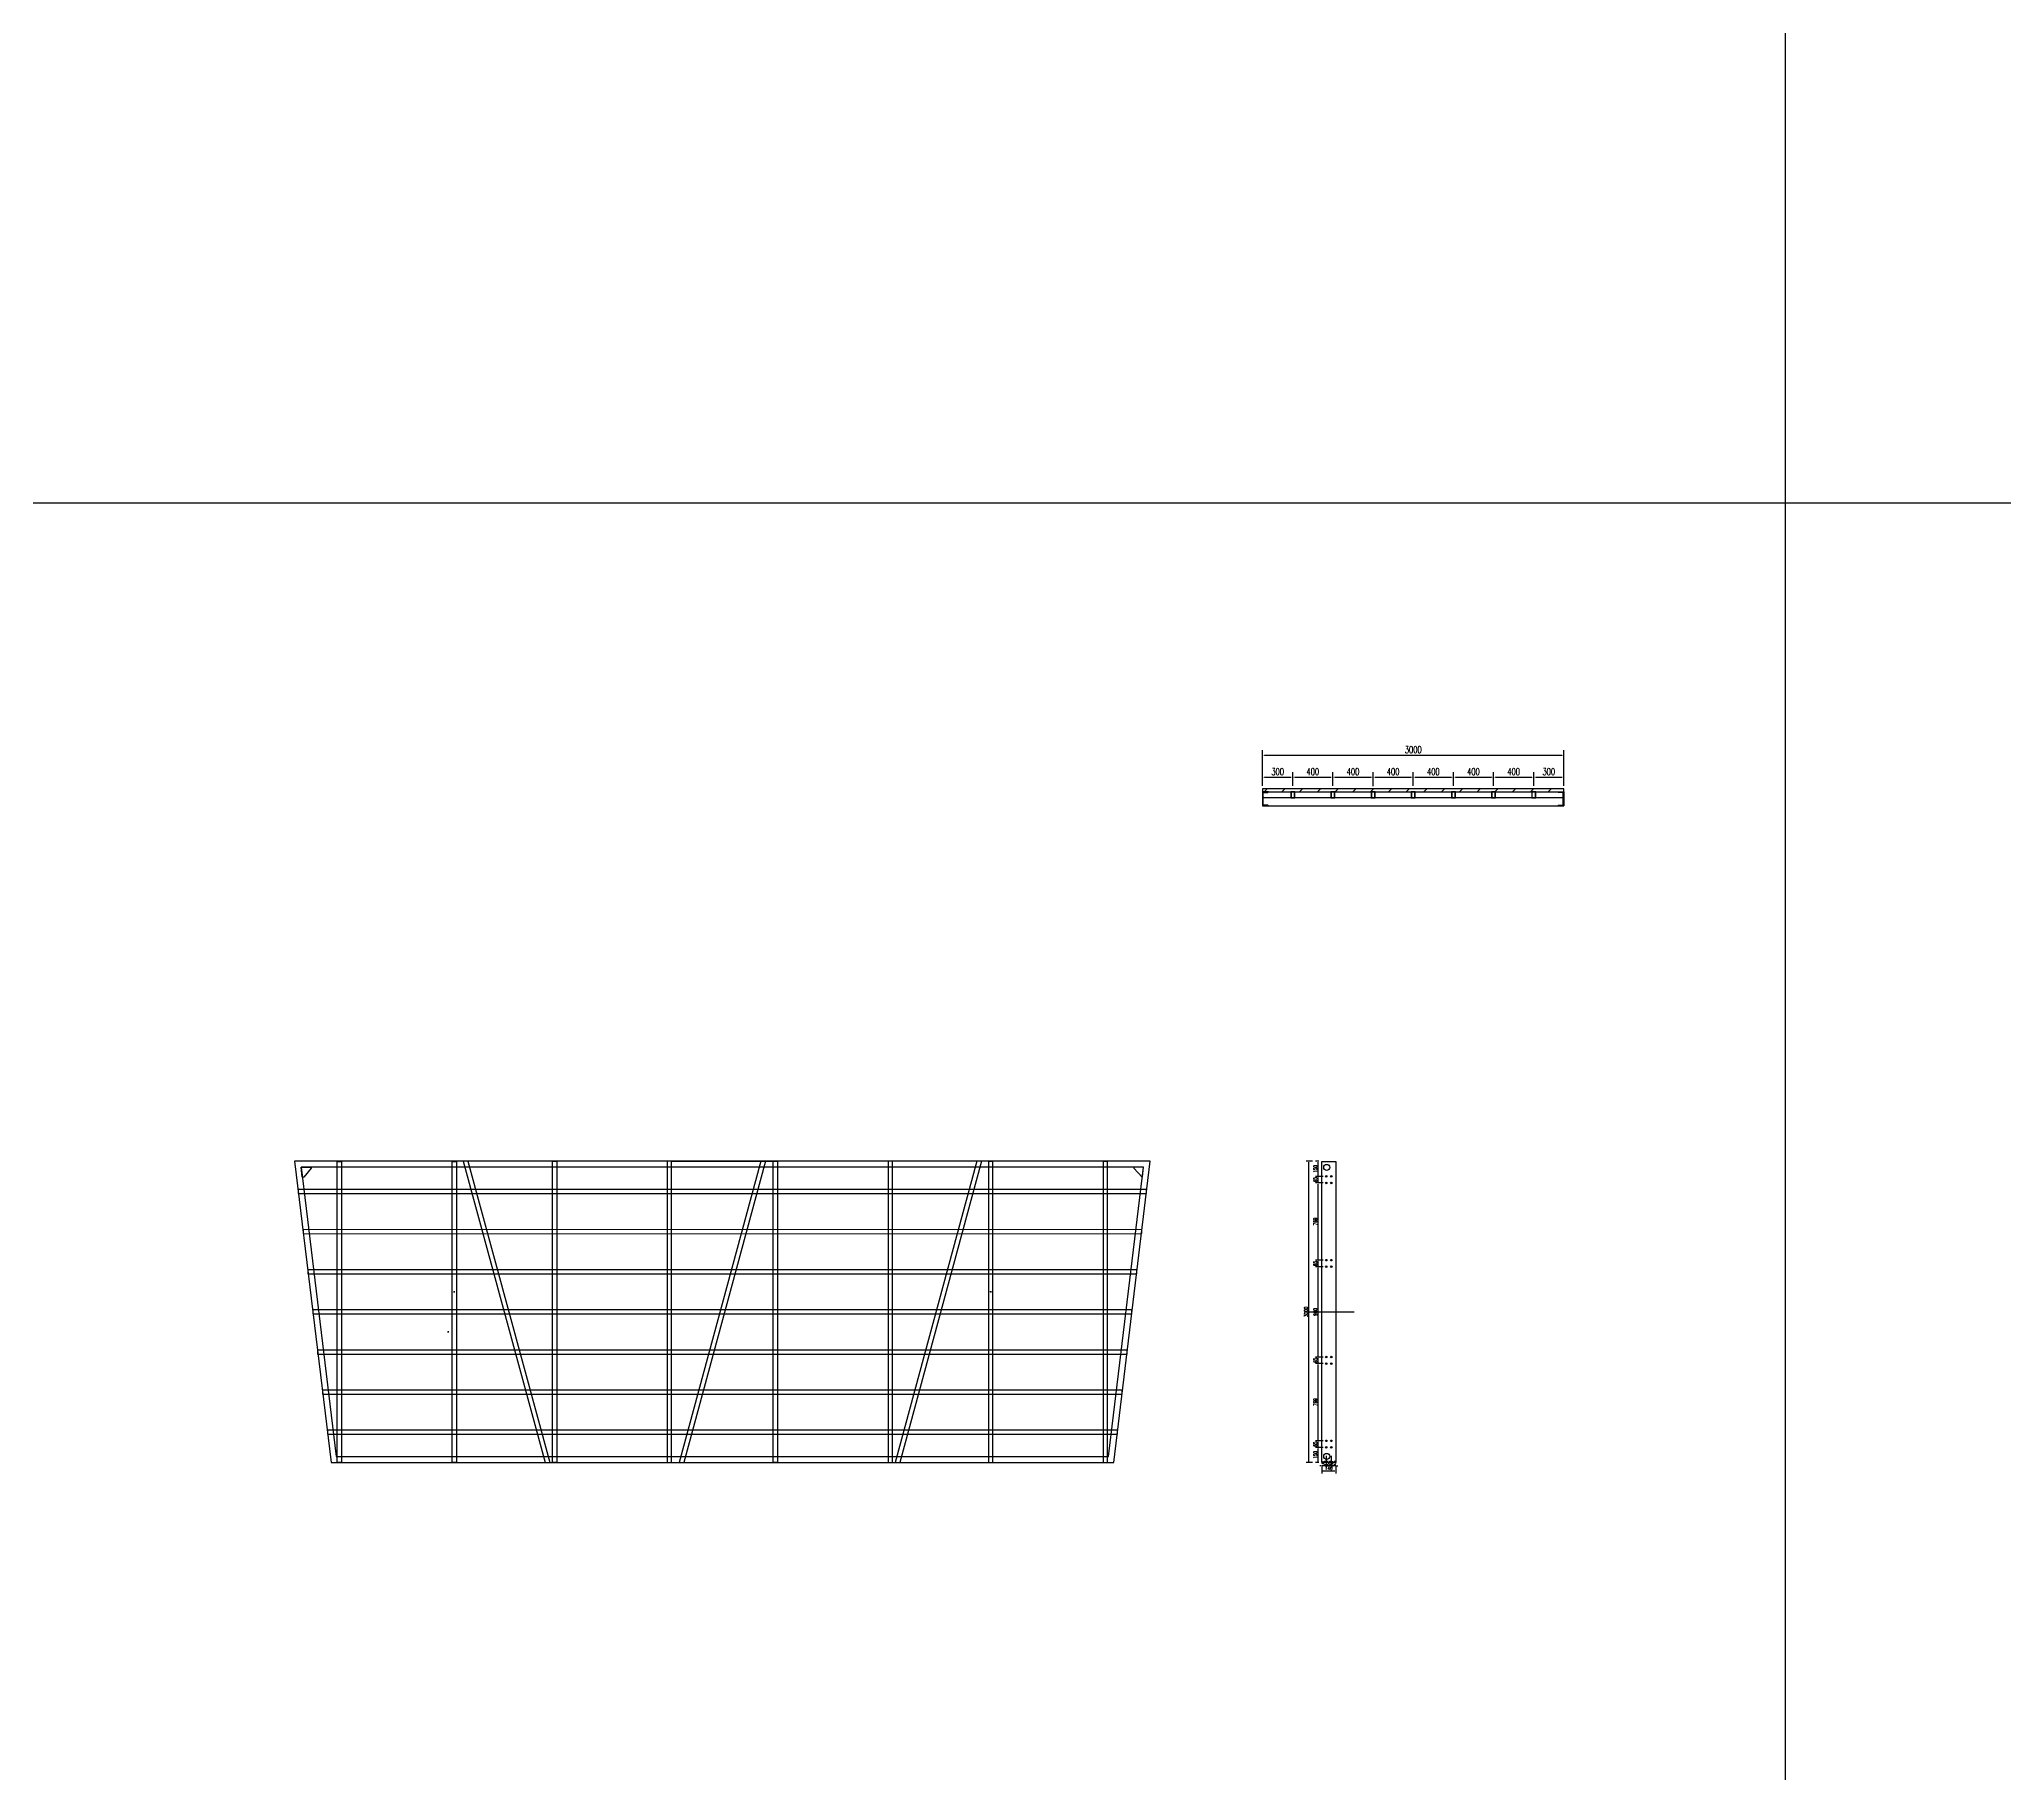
# Model space of a CAD drawing. Extents: x 28624 to 275476, y 13212 to 258202.
# Drawn here: x 103544 to 123119, y 129734 to 147016 of the extents above; entities that cross this region are included whole.
import ezdxf

# ---------------------------------------------------------------- set-up
doc = ezdxf.new("R2010")
doc.units = 0
doc.header["$LTSCALE"] = 1000
doc.header["$MEASUREMENT"] = 0
for name, color, linetype in [('14#槽钢', 3, 'Continuous'), ('PUB_DIM', 3, 'Continuous'), ('W-STEEL_FRAME钢架', 3, 'Continuous'), ('W-STEEL_KEEL钢龙骨', 5, 'Continuous'), ('W-WOOD_FLOOR木地板', 30, 'Continuous'), ('钢架', 90, 'Continuous')]:
    doc.layers.add(name, color=color, linetype=linetype)
doc.styles.add('STANDARD_T3', font='simplex.shx', dxfattribs={"width": 0.7, "bigfont": 'gbcbig.shx'})
doc.dimstyles.new('W&&10', dxfattribs={"dimtxt": 35, "dimasz": 10, "dimexe": 25, "dimexo": 30, "dimgap": 10, "dimtad": 1, "dimdec": 0, "dimzin": 0, "dimdsep": 46, "dimtxsty": 'STANDARD_T3', "dimcen": 0.09, "dimclrd": 1, "dimclre": 1, "dimclrt": 7, "dimazin": 2, "dimtfac": 1, "dimtdec": 0, "dimtix": 1, "dimtmove": 2, "dimatfit": 3, "dimfxl": 100, "dimtolj": 1, "dimtzin": 0, "dimarcsym": 0})
doc.dimstyles.new('W&&20', dxfattribs={"dimtxt": 70, "dimasz": 20, "dimexe": 50, "dimexo": 60, "dimgap": 20, "dimtad": 1, "dimdec": 0, "dimzin": 0, "dimdsep": 46, "dimtxsty": 'STANDARD_T3', "dimcen": 0.09, "dimclrd": 1, "dimclre": 1, "dimclrt": 7, "dimazin": 2, "dimtfac": 1, "dimtdec": 0, "dimtix": 1, "dimtmove": 2, "dimatfit": 3, "dimfxl": 100, "dimtolj": 1, "dimtzin": 0, "dimarcsym": 0})

# ---------------------------------------------------------------- blocks, each defined once
blk = doc.blocks.new('*U391')
at = {"layer": '14#槽钢'}
blk.add_lwpolyline([(0, 29946), (0, -29946)], dxfattribs=at)
blk = doc.blocks.new('*U392')
at = {"layer": '14#槽钢', "color": 0, "linetype": 'ByBlock', "lineweight": -2, "transparency": 16777216}
blk.add_blockref('*U391', (65285, 0), dxfattribs=at)
blk = doc.blocks.new('*D637')
at = {"layer": 'Defpoints', "color": 0, "transparency": 16777216}
for p in [(116280, 132986), (116362, 132986), (116317, 132836)]:
    blk.add_point(p, dxfattribs=at)
at = {"layer": 'W-STEEL_FRAME钢架', "color": 1, "lineweight": -2, "transparency": 16777216}
for p, q in [((116332, 132986), (116255, 132986)), ((116280, 132846), (116280, 132976)), ((116287, 132836), (116255, 132836))]:
    blk.add_line(p, q, dxfattribs=at)
at = {"layer": 'W-STEEL_FRAME钢架', "color": 1, "transparency": 16777216}
for points in [[(116279, 132976), (116282, 132976), (116280, 132986)], [(116279, 132846), (116282, 132846), (116280, 132836)]]:
    blk.add_solid(points, dxfattribs=at)
at = {"layer": 'W-STEEL_FRAME钢架', "color": 7, "transparency": 16777216, "insert": (116253, 132911), "char_height": 35, "attachment_point": 5, "rotation": 90, "style": 'STANDARD_T3'}
blk.add_mtext('\\A1;150', dxfattribs=at)
blk = doc.blocks.new('*D638')
at = {"layer": 'Defpoints', "color": 0, "transparency": 16777216}
for p in [(116280, 133051), (116362, 133051), (116362, 132986)]:
    blk.add_point(p, dxfattribs=at)
at = {"layer": 'W-STEEL_FRAME钢架', "color": 1, "lineweight": -2, "transparency": 16777216}
for p, q in [((116332, 133051), (116255, 133051)), ((116332, 132986), (116255, 132986)), ((116280, 132996), (116280, 133041))]:
    blk.add_line(p, q, dxfattribs=at)
at = {"layer": 'W-STEEL_FRAME钢架', "color": 1, "transparency": 16777216}
for points in [[(116279, 133041), (116282, 133041), (116280, 133051)], [(116279, 132996), (116282, 132996), (116280, 132986)]]:
    blk.add_solid(points, dxfattribs=at)
at = {"layer": 'W-STEEL_FRAME钢架', "color": 7, "transparency": 16777216, "insert": (116253, 133018), "char_height": 35, "attachment_point": 5, "rotation": 90, "style": 'STANDARD_T3'}
blk.add_mtext('\\A1;65', dxfattribs=at)
blk = doc.blocks.new('*D639')
at = {"layer": 'Defpoints', "color": 0, "transparency": 16777216}
for p in [(116280, 133820), (116362, 133820), (116362, 133051)]:
    blk.add_point(p, dxfattribs=at)
at = {"layer": 'W-STEEL_FRAME钢架', "color": 1, "lineweight": -2, "transparency": 16777216}
for p, q in [((116332, 133820), (116255, 133820)), ((116280, 133061), (116280, 133810)), ((116332, 133051), (116255, 133051))]:
    blk.add_line(p, q, dxfattribs=at)
at = {"layer": 'W-STEEL_FRAME钢架', "color": 1, "transparency": 16777216}
for points in [[(116279, 133810), (116282, 133810), (116280, 133820)], [(116279, 133061), (116282, 133061), (116280, 133051)]]:
    blk.add_solid(points, dxfattribs=at)
at = {"layer": 'W-STEEL_FRAME钢架', "color": 7, "transparency": 16777216, "insert": (116253, 133436), "char_height": 35, "attachment_point": 5, "rotation": 90, "style": 'STANDARD_T3'}
blk.add_mtext('\\A1;769', dxfattribs=at)
blk = doc.blocks.new('*D640')
at = {"layer": 'Defpoints', "color": 0, "transparency": 16777216}
for p in [(116280, 133886), (116362, 133886), (116362, 133820)]:
    blk.add_point(p, dxfattribs=at)
at = {"layer": 'W-STEEL_FRAME钢架', "color": 1, "lineweight": -2, "transparency": 16777216}
for p, q in [((116332, 133886), (116255, 133886)), ((116332, 133820), (116255, 133820)), ((116280, 133830), (116280, 133876))]:
    blk.add_line(p, q, dxfattribs=at)
at = {"layer": 'W-STEEL_FRAME钢架', "color": 1, "transparency": 16777216}
for points in [[(116279, 133876), (116282, 133876), (116280, 133886)], [(116279, 133830), (116282, 133830), (116280, 133820)]]:
    blk.add_solid(points, dxfattribs=at)
at = {"layer": 'W-STEEL_FRAME钢架', "color": 7, "transparency": 16777216, "insert": (116253, 133853), "char_height": 35, "attachment_point": 5, "rotation": 90, "style": 'STANDARD_T3'}
blk.add_mtext('\\A1;65', dxfattribs=at)
blk = doc.blocks.new('*D641')
at = {"layer": 'Defpoints', "color": 0, "transparency": 16777216}
for p in [(116280, 134786), (116362, 134786), (116362, 133886)]:
    blk.add_point(p, dxfattribs=at)
at = {"layer": 'W-STEEL_FRAME钢架', "color": 1, "lineweight": -2, "transparency": 16777216}
for p, q in [((116332, 134786), (116255, 134786)), ((116280, 133896), (116280, 134776)), ((116332, 133886), (116255, 133886))]:
    blk.add_line(p, q, dxfattribs=at)
at = {"layer": 'W-STEEL_FRAME钢架', "color": 1, "transparency": 16777216}
for points in [[(116279, 134776), (116282, 134776), (116280, 134786)], [(116279, 133896), (116282, 133896), (116280, 133886)]]:
    blk.add_solid(points, dxfattribs=at)
at = {"layer": 'W-STEEL_FRAME钢架', "color": 7, "transparency": 16777216, "insert": (116253, 134336), "char_height": 35, "attachment_point": 5, "rotation": 90, "style": 'STANDARD_T3'}
blk.add_mtext('\\A1;900', dxfattribs=at)
blk = doc.blocks.new('*D642')
at = {"layer": 'Defpoints', "color": 0, "transparency": 16777216}
for p in [(116280, 135686), (116362, 135686), (116362, 135620)]:
    blk.add_point(p, dxfattribs=at)
at = {"layer": 'W-STEEL_FRAME钢架', "color": 1, "lineweight": -2, "transparency": 16777216}
for p, q in [((116332, 135686), (116255, 135686)), ((116280, 135630), (116280, 135676)), ((116332, 135620), (116255, 135620))]:
    blk.add_line(p, q, dxfattribs=at)
at = {"layer": 'W-STEEL_FRAME钢架', "color": 1, "transparency": 16777216}
for points in [[(116279, 135676), (116282, 135676), (116280, 135686)], [(116279, 135630), (116282, 135630), (116280, 135620)]]:
    blk.add_solid(points, dxfattribs=at)
at = {"layer": 'W-STEEL_FRAME钢架', "color": 7, "transparency": 16777216, "insert": (116253, 135653), "char_height": 35, "attachment_point": 5, "rotation": 90, "style": 'STANDARD_T3'}
blk.add_mtext('\\A1;65', dxfattribs=at)
blk = doc.blocks.new('*D643')
at = {"layer": 'Defpoints', "color": 0, "transparency": 16777216}
for p in [(116280, 135836), (116317, 135836), (116362, 135686)]:
    blk.add_point(p, dxfattribs=at)
at = {"layer": 'W-STEEL_FRAME钢架', "color": 1, "lineweight": -2, "transparency": 16777216}
for p, q in [((116287, 135836), (116255, 135836)), ((116332, 135686), (116255, 135686)), ((116280, 135696), (116280, 135826))]:
    blk.add_line(p, q, dxfattribs=at)
at = {"layer": 'W-STEEL_FRAME钢架', "color": 1, "transparency": 16777216}
for points in [[(116279, 135826), (116282, 135826), (116280, 135836)], [(116279, 135696), (116282, 135696), (116280, 135686)]]:
    blk.add_solid(points, dxfattribs=at)
at = {"layer": 'W-STEEL_FRAME钢架', "color": 7, "transparency": 16777216, "insert": (116253, 135761), "char_height": 35, "attachment_point": 5, "rotation": 90, "style": 'STANDARD_T3'}
blk.add_mtext('\\A1;150', dxfattribs=at)
blk = doc.blocks.new('*D644')
at = {"layer": 'Defpoints', "color": 0, "transparency": 16777216}
for p in [(116317, 132836), (116317, 132750), (116457, 132836)]:
    blk.add_point(p, dxfattribs=at)
at = {"layer": 'W-STEEL_FRAME钢架', "color": 1, "lineweight": -2, "transparency": 16777216}
for p, q in [((116317, 132806), (116317, 132725)), ((116447, 132750), (116327, 132750)), ((116457, 132806), (116457, 132725))]:
    blk.add_line(p, q, dxfattribs=at)
at = {"layer": 'W-STEEL_FRAME钢架', "color": 1, "transparency": 16777216}
for points in [[(116327, 132752), (116327, 132749), (116317, 132750)], [(116447, 132752), (116447, 132749), (116457, 132750)]]:
    blk.add_solid(points, dxfattribs=at)
at = {"layer": 'W-STEEL_FRAME钢架', "color": 7, "transparency": 16777216, "insert": (116387, 132778), "char_height": 35, "attachment_point": 5, "style": 'STANDARD_T3'}
blk.add_mtext('\\A1;140', dxfattribs=at)
blk = doc.blocks.new('*D645')
at = {"layer": 'Defpoints', "color": 0, "transparency": 16777216}
for p in [(116412, 132986), (116412, 132803), (116457, 132836)]:
    blk.add_point(p, dxfattribs=at)
at = {"layer": 'W-STEEL_FRAME钢架', "color": 1, "lineweight": -2, "transparency": 16777216}
for p, q in [((116402, 132803), (116392, 132803)), ((116412, 132903), (116412, 132778)), ((116457, 132803), (116412, 132803)), ((116457, 132806), (116457, 132778)), ((116467, 132803), (116477, 132803))]:
    blk.add_line(p, q, dxfattribs=at)
at = {"layer": 'W-STEEL_FRAME钢架', "color": 1, "transparency": 16777216}
for points in [[(116402, 132805), (116402, 132801), (116412, 132803)], [(116467, 132805), (116467, 132801), (116457, 132803)]]:
    blk.add_solid(points, dxfattribs=at)
at = {"layer": 'W-STEEL_FRAME钢架', "color": 7, "transparency": 16777216, "insert": (116434, 132831), "char_height": 35, "attachment_point": 5, "style": 'STANDARD_T3'}
blk.add_mtext('\\A1;45', dxfattribs=at)
blk = doc.blocks.new('*D646')
at = {"layer": 'Defpoints', "color": 0, "transparency": 16777216}
for p in [(116362, 132986), (116412, 132986), (116362, 132803)]:
    blk.add_point(p, dxfattribs=at)
at = {"layer": 'W-STEEL_FRAME钢架', "color": 1, "lineweight": -2, "transparency": 16777216}
for p, q in [((116352, 132803), (116342, 132803)), ((116362, 132903), (116362, 132778)), ((116412, 132803), (116362, 132803)), ((116412, 132903), (116412, 132778)), ((116422, 132803), (116432, 132803))]:
    blk.add_line(p, q, dxfattribs=at)
at = {"layer": 'W-STEEL_FRAME钢架', "color": 1, "transparency": 16777216}
for points in [[(116352, 132805), (116352, 132801), (116362, 132803)], [(116422, 132805), (116422, 132801), (116412, 132803)]]:
    blk.add_solid(points, dxfattribs=at)
at = {"layer": 'W-STEEL_FRAME钢架', "color": 7, "transparency": 16777216, "insert": (116387, 132831), "char_height": 35, "attachment_point": 5, "style": 'STANDARD_T3'}
blk.add_mtext('\\A1;50', dxfattribs=at)
blk = doc.blocks.new('*D414')
at = {"layer": 'Defpoints', "color": 0, "transparency": 16777216}
for p in [(116362, 132986), (116317, 132836), (116317, 132803)]:
    blk.add_point(p, dxfattribs=at)
at = {"layer": 'W-STEEL_FRAME钢架', "color": 1, "lineweight": -2, "transparency": 16777216}
for p, q in [((116307, 132803), (116297, 132803)), ((116317, 132806), (116317, 132778)), ((116362, 132803), (116317, 132803)), ((116362, 132903), (116362, 132778)), ((116372, 132803), (116382, 132803))]:
    blk.add_line(p, q, dxfattribs=at)
at = {"layer": 'W-STEEL_FRAME钢架', "color": 1, "transparency": 16777216}
for points in [[(116307, 132805), (116307, 132801), (116317, 132803)], [(116372, 132805), (116372, 132801), (116362, 132803)]]:
    blk.add_solid(points, dxfattribs=at)
at = {"layer": 'W-STEEL_FRAME钢架', "color": 7, "transparency": 16777216, "insert": (116339, 132831), "char_height": 35, "attachment_point": 5, "style": 'STANDARD_T3'}
blk.add_mtext('\\A1;45', dxfattribs=at)
blk = doc.blocks.new('*D415')
at = {"layer": 'Defpoints', "color": 0, "transparency": 16777216}
for p in [(116187, 135836), (116255, 135836), (116255, 132836)]:
    blk.add_point(p, dxfattribs=at)
at = {"layer": 'W-STEEL_FRAME钢架', "color": 1, "lineweight": -2, "transparency": 16777216}
for p, q in [((116225, 135836), (116162, 135836)), ((116187, 132846), (116187, 135826)), ((116225, 132836), (116162, 132836))]:
    blk.add_line(p, q, dxfattribs=at)
at = {"layer": 'W-STEEL_FRAME钢架', "color": 1, "transparency": 16777216}
for points in [[(116186, 135826), (116189, 135826), (116187, 135836)], [(116186, 132846), (116189, 132846), (116187, 132836)]]:
    blk.add_solid(points, dxfattribs=at)
at = {"layer": 'W-STEEL_FRAME钢架', "color": 7, "transparency": 16777216, "insert": (116160, 134336), "char_height": 35, "attachment_point": 5, "rotation": 90, "style": 'STANDARD_T3'}
blk.add_mtext('\\A1;3000', dxfattribs=at)
blk = doc.blocks.new('*D647')
at = {"layer": 'Defpoints', "color": 0, "transparency": 16777216}
for p in [(116280, 134851), (116362, 134851), (116362, 134786)]:
    blk.add_point(p, dxfattribs=at)
at = {"layer": 'W-STEEL_FRAME钢架', "color": 1, "lineweight": -2, "transparency": 16777216}
for p, q in [((116332, 134851), (116255, 134851)), ((116332, 134786), (116255, 134786)), ((116280, 134796), (116280, 134841))]:
    blk.add_line(p, q, dxfattribs=at)
at = {"layer": 'W-STEEL_FRAME钢架', "color": 1, "transparency": 16777216}
for points in [[(116279, 134841), (116282, 134841), (116280, 134851)], [(116279, 134796), (116282, 134796), (116280, 134786)]]:
    blk.add_solid(points, dxfattribs=at)
at = {"layer": 'W-STEEL_FRAME钢架', "color": 7, "transparency": 16777216, "insert": (116253, 134818), "char_height": 35, "attachment_point": 5, "rotation": 90, "style": 'STANDARD_T3'}
blk.add_mtext('\\A1;65', dxfattribs=at)
blk = doc.blocks.new('*D648')
at = {"layer": 'Defpoints', "color": 0, "transparency": 16777216}
for p in [(116280, 135620), (116317, 135620), (116362, 134851)]:
    blk.add_point(p, dxfattribs=at)
at = {"layer": 'W-STEEL_FRAME钢架', "color": 1, "lineweight": -2, "transparency": 16777216}
for p, q in [((116287, 135620), (116255, 135620)), ((116280, 134861), (116280, 135610)), ((116332, 134851), (116255, 134851))]:
    blk.add_line(p, q, dxfattribs=at)
at = {"layer": 'W-STEEL_FRAME钢架', "color": 1, "transparency": 16777216}
for points in [[(116279, 135610), (116282, 135610), (116280, 135620)], [(116279, 134861), (116282, 134861), (116280, 134851)]]:
    blk.add_solid(points, dxfattribs=at)
at = {"layer": 'W-STEEL_FRAME钢架', "color": 7, "transparency": 16777216, "insert": (116253, 135236), "char_height": 35, "attachment_point": 5, "rotation": 90, "style": 'STANDARD_T3'}
blk.add_mtext('\\A1;769', dxfattribs=at)
blk = doc.blocks.new('14a槽钢')
at = {"layer": '钢架'}
h = blk.add_hatch(dxfattribs=at)
h.set_pattern_fill('STEEL', color=4, scale=10)
h.set_pattern_definition([(50.389312, (-1352470.2, 1293523.579), (-9.2899201, 11.2253202), []), (50.389312, (-1352470.2, 1293531.516), (-9.2899201, 11.2253202), [])])
edge = h.paths.add_edge_path()
edge.add_ellipse((-1332250, 1115678), major_axis=(-3.26, 5.03), ratio=0.900468, start_angle=55.3931, end_angle=130.6069)
edge.add_line((-1332252, 1115673), (-1332208, 1115673))
edge.add_ellipse((-1332208, 1115667), major_axis=(0, 6), ratio=0.827586, start_angle=270, end_angle=360, ccw=False)
edge.add_line((-1332203, 1115667), (-1332203, 1115551))
edge.add_ellipse((-1332208, 1115551), major_axis=(0, 6), ratio=0.827586, start_angle=180, end_angle=270, ccw=False)
edge.add_line((-1332208, 1115545), (-1332251, 1115545))
edge.add_ellipse((-1332250, 1115540), major_axis=(3.82, 3.82), ratio=1, start_angle=49.2445, end_angle=141.5341)
edge.add_line((-1332256, 1115539), (-1332198, 1115539))
edge.add_line((-1332198, 1115539), (-1332198, 1115679))
edge.add_line((-1332198, 1115679), (-1332256, 1115679))
for p, q in [((-1332256, 1115679, 0), (-1332198, 1115679, 0)), ((-1332208, 1115673, 0), (-1332251, 1115673, 0)), ((-1332246, 1115679, 0), (-1332246, 1115679, 0)), ((-1332203, 1115551, 0), (-1332203, 1115667, 0)), ((-1332198, 1115679, 0), (-1332198, 1115539, 0)), ((-1332198, 1115539, 0), (-1332256, 1115539, 0)), ((-1332251, 1115545, 0), (-1332208, 1115545, 0)), ((-1332246, 1115539, 0), (-1332246, 1115539, 0))]:
    blk.add_line(p, q, dxfattribs=at)
for centre, start_param, end_param in [((-1332251, 1115679, 0), 1.570796, 3.141593), ((-1332208, 1115667, 0), 4.712389, 6.283185), ((-1332208, 1115667, 0), 4.712389, 6.283185), ((-1332251, 1115539, 0), 0, 1.570796), ((-1332208, 1115551, 0), 3.141593, 4.712389)]:
    blk.add_ellipse(centre, major_axis=(0, 6), ratio=0.827586, start_param=start_param, end_param=end_param, dxfattribs=at)
blk = doc.blocks.new('*D496')
at = {"color": 1, "lineweight": -2, "transparency": 16777216}
for p, q in [((115728, 139608), (115728, 139932)), ((115748, 139882), (118708, 139882)), ((118728, 139608), (118728, 139932))]:
    blk.add_line(p, q, dxfattribs=at)
at = {"color": 1, "transparency": 16777216}
for points in [[(115748, 139885), (115748, 139878), (115728, 139882)], [(118708, 139885), (118708, 139878), (118728, 139882)]]:
    blk.add_solid(points, dxfattribs=at)
at = {"layer": 'Defpoints', "color": 0, "transparency": 16777216}
for p in [(118728, 139882), (115728, 139548), (118728, 139548)]:
    blk.add_point(p, dxfattribs=at)
at = {"color": 7, "transparency": 16777216, "insert": (117228, 139937), "char_height": 70, "attachment_point": 5, "style": 'STANDARD_T3'}
blk.add_mtext('\\A1;3000', dxfattribs=at)
blk = doc.blocks.new('ganglonggu')
at = {"layer": 'W-STEEL_KEEL钢龙骨'}
for points in [[(-1338169, 1115605), (-1338129, 1115605), (-1338129, 1115665), (-1338169, 1115665)], [(-1338166, 1115608), (-1338132, 1115608), (-1338132, 1115662), (-1338166, 1115662)]]:
    blk.add_lwpolyline(points, close=True, dxfattribs=at)
blk = doc.blocks.new('*U381')
blk.add_blockref('ganglonggu', (1338149, -1115635))
blk = doc.blocks.new('*U382')
at = {"layer": 'W-STEEL_KEEL钢龙骨', "color": 0, "linetype": 'ByBlock', "lineweight": -2}
for p in [(0, 0), (400, 0), (800, 0), (1200, 0), (1600, 0), (2000, 0)]:
    blk.add_blockref('*U381', p, dxfattribs=at)
at = {"layer": 'W-STEEL_KEEL钢龙骨', "color": 0, "linetype": 'ByBlock', "lineweight": -2, "transparency": 16777216}
blk.add_blockref('*U381', (2400, 0), dxfattribs=at)
blk = doc.blocks.new('*D497')
at = {"layer": 'Defpoints', "color": 0, "transparency": 16777216}
for p in [(116028, 139664), (115728, 139518), (116028, 139518)]:
    blk.add_point(p, dxfattribs=at)
at = {"layer": 'PUB_DIM', "color": 1, "lineweight": -2, "transparency": 16777216}
for p, q in [((115728, 139578), (115728, 139714)), ((115748, 139664), (116008, 139664)), ((116028, 139578), (116028, 139714))]:
    blk.add_line(p, q, dxfattribs=at)
at = {"layer": 'PUB_DIM', "color": 1, "transparency": 16777216}
for points in [[(115748, 139668), (115748, 139661), (115728, 139664)], [(116008, 139668), (116008, 139661), (116028, 139664)]]:
    blk.add_solid(points, dxfattribs=at)
at = {"layer": 'PUB_DIM', "color": 7, "transparency": 16777216, "insert": (115878, 139719), "char_height": 70, "attachment_point": 5, "style": 'STANDARD_T3'}
blk.add_mtext('\\A1;300', dxfattribs=at)
blk = doc.blocks.new('*D498')
at = {"layer": 'Defpoints', "color": 0, "transparency": 16777216}
for p in [(116428, 139664), (116028, 139518), (116428, 139518)]:
    blk.add_point(p, dxfattribs=at)
at = {"layer": 'PUB_DIM', "color": 1, "lineweight": -2, "transparency": 16777216}
for p, q in [((116028, 139578), (116028, 139714)), ((116048, 139664), (116408, 139664)), ((116428, 139578), (116428, 139714))]:
    blk.add_line(p, q, dxfattribs=at)
at = {"layer": 'PUB_DIM', "color": 1, "transparency": 16777216}
for points in [[(116048, 139668), (116048, 139661), (116028, 139664)], [(116408, 139668), (116408, 139661), (116428, 139664)]]:
    blk.add_solid(points, dxfattribs=at)
at = {"layer": 'PUB_DIM', "color": 7, "transparency": 16777216, "insert": (116228, 139719), "char_height": 70, "attachment_point": 5, "style": 'STANDARD_T3'}
blk.add_mtext('\\A1;400', dxfattribs=at)
blk = doc.blocks.new('*D499')
at = {"layer": 'Defpoints', "color": 0, "transparency": 16777216}
for p in [(116828, 139664), (116428, 139518), (116828, 139515)]:
    blk.add_point(p, dxfattribs=at)
at = {"layer": 'PUB_DIM', "color": 1, "lineweight": -2, "transparency": 16777216}
for p, q in [((116428, 139578), (116428, 139714)), ((116448, 139664), (116808, 139664)), ((116828, 139575), (116828, 139714))]:
    blk.add_line(p, q, dxfattribs=at)
at = {"layer": 'PUB_DIM', "color": 1, "transparency": 16777216}
for points in [[(116448, 139668), (116448, 139661), (116428, 139664)], [(116808, 139668), (116808, 139661), (116828, 139664)]]:
    blk.add_solid(points, dxfattribs=at)
at = {"layer": 'PUB_DIM', "color": 7, "transparency": 16777216, "insert": (116628, 139719), "char_height": 70, "attachment_point": 5, "style": 'STANDARD_T3'}
blk.add_mtext('\\A1;400', dxfattribs=at)
blk = doc.blocks.new('*D500')
at = {"layer": 'Defpoints', "color": 0, "transparency": 16777216}
for p in [(117228, 139664), (116828, 139515), (117228, 139518)]:
    blk.add_point(p, dxfattribs=at)
at = {"layer": 'PUB_DIM', "color": 1, "lineweight": -2, "transparency": 16777216}
for p, q in [((116828, 139575), (116828, 139714)), ((116848, 139664), (117208, 139664)), ((117228, 139578), (117228, 139714))]:
    blk.add_line(p, q, dxfattribs=at)
at = {"layer": 'PUB_DIM', "color": 1, "transparency": 16777216}
for points in [[(116848, 139668), (116848, 139661), (116828, 139664)], [(117208, 139668), (117208, 139661), (117228, 139664)]]:
    blk.add_solid(points, dxfattribs=at)
at = {"layer": 'PUB_DIM', "color": 7, "transparency": 16777216, "insert": (117028, 139719), "char_height": 70, "attachment_point": 5, "style": 'STANDARD_T3'}
blk.add_mtext('\\A1;400', dxfattribs=at)
blk = doc.blocks.new('*D501')
at = {"layer": 'Defpoints', "color": 0, "transparency": 16777216}
for p in [(117628, 139664), (117228, 139518), (117628, 139518)]:
    blk.add_point(p, dxfattribs=at)
at = {"layer": 'PUB_DIM', "color": 1, "lineweight": -2, "transparency": 16777216}
for p, q in [((117228, 139578), (117228, 139714)), ((117248, 139664), (117608, 139664)), ((117628, 139578), (117628, 139714))]:
    blk.add_line(p, q, dxfattribs=at)
at = {"layer": 'PUB_DIM', "color": 1, "transparency": 16777216}
for points in [[(117248, 139668), (117248, 139661), (117228, 139664)], [(117608, 139668), (117608, 139661), (117628, 139664)]]:
    blk.add_solid(points, dxfattribs=at)
at = {"layer": 'PUB_DIM', "color": 7, "transparency": 16777216, "insert": (117428, 139719), "char_height": 70, "attachment_point": 5, "style": 'STANDARD_T3'}
blk.add_mtext('\\A1;400', dxfattribs=at)
blk = doc.blocks.new('*D502')
at = {"layer": 'Defpoints', "color": 0, "transparency": 16777216}
for p in [(118028, 139664), (117628, 139518), (118028, 139518)]:
    blk.add_point(p, dxfattribs=at)
at = {"layer": 'PUB_DIM', "color": 1, "lineweight": -2, "transparency": 16777216}
for p, q in [((117628, 139578), (117628, 139714)), ((117648, 139664), (118008, 139664)), ((118028, 139578), (118028, 139714))]:
    blk.add_line(p, q, dxfattribs=at)
at = {"layer": 'PUB_DIM', "color": 1, "transparency": 16777216}
for points in [[(117648, 139668), (117648, 139661), (117628, 139664)], [(118008, 139668), (118008, 139661), (118028, 139664)]]:
    blk.add_solid(points, dxfattribs=at)
at = {"layer": 'PUB_DIM', "color": 7, "transparency": 16777216, "insert": (117828, 139719), "char_height": 70, "attachment_point": 5, "style": 'STANDARD_T3'}
blk.add_mtext('\\A1;400', dxfattribs=at)
blk = doc.blocks.new('*D503')
at = {"layer": 'Defpoints', "color": 0, "transparency": 16777216}
for p in [(118428, 139664), (118028, 139518), (118428, 139518)]:
    blk.add_point(p, dxfattribs=at)
at = {"layer": 'PUB_DIM', "color": 1, "lineweight": -2, "transparency": 16777216}
for p, q in [((118028, 139578), (118028, 139714)), ((118048, 139664), (118408, 139664)), ((118428, 139578), (118428, 139714))]:
    blk.add_line(p, q, dxfattribs=at)
at = {"layer": 'PUB_DIM', "color": 1, "transparency": 16777216}
for points in [[(118048, 139668), (118048, 139661), (118028, 139664)], [(118408, 139668), (118408, 139661), (118428, 139664)]]:
    blk.add_solid(points, dxfattribs=at)
at = {"layer": 'PUB_DIM', "color": 7, "transparency": 16777216, "insert": (118228, 139719), "char_height": 70, "attachment_point": 5, "style": 'STANDARD_T3'}
blk.add_mtext('\\A1;400', dxfattribs=at)
blk = doc.blocks.new('*D504')
at = {"layer": 'Defpoints', "color": 0, "transparency": 16777216}
for p in [(118728, 139664), (118428, 139518), (118728, 139518)]:
    blk.add_point(p, dxfattribs=at)
at = {"layer": 'PUB_DIM', "color": 1, "lineweight": -2, "transparency": 16777216}
for p, q in [((118428, 139578), (118428, 139714)), ((118448, 139664), (118708, 139664)), ((118728, 139578), (118728, 139714))]:
    blk.add_line(p, q, dxfattribs=at)
at = {"layer": 'PUB_DIM', "color": 1, "transparency": 16777216}
for points in [[(118448, 139668), (118448, 139661), (118428, 139664)], [(118708, 139668), (118708, 139661), (118728, 139664)]]:
    blk.add_solid(points, dxfattribs=at)
at = {"layer": 'PUB_DIM', "color": 7, "transparency": 16777216, "insert": (118578, 139719), "char_height": 70, "attachment_point": 5, "style": 'STANDARD_T3'}
blk.add_mtext('\\A1;300', dxfattribs=at)

msp = doc.modelspace()

# ---------------------------------------------------------------- hatches: boundary and pattern name
at = {"layer": 'W-WOOD_FLOOR木地板'}
h = msp.add_hatch(dxfattribs=at)
h.set_pattern_fill('木板', color=256, scale=100)
h.set_pattern_definition([(0, (1662084.49, -995312.72), (0, 125), []), (45, (1662084.49, -995312.72), (-88.388348, 88.388348), [])])
h.paths.add_polyline_path([(118728, 139548.1), (115728, 139548.1), (115728, 139518.1), (118728, 139518.1)])

# ---------------------------------------------------------------- linework, layer by layer
at = {"layer": '14#槽钢'}
for points in [[(55647.2, 142397.7), (142693.8, 142397.7)], [(109840.3, 135835.9), (110854.3, 135835.9)]]:
    msp.add_lwpolyline(points, dxfattribs=at)
for points in [[(114608.5, 135835.9), (106086.1, 135835.9), (106449.4, 132835.8), (114245.2, 132835.8)], [(114543, 135777.9), (106151.5, 135777.9), (106500.8, 132893.8), (114193.8, 132893.8)]]:
    msp.add_lwpolyline(points, close=True, dxfattribs=at)
at = {"layer": 'PUB_DIM'}
for p, q in [((107667.8, 134535.8), (107681.8, 134535.8)), ((107674.8, 134542.8), (107674.8, 134528.8)), ((113026.7, 134535.8), (113012.7, 134535.8)), ((113019.7, 134542.8), (113019.7, 134528.8)), ((107610.3, 134135.9), (107624.3, 134135.9)), ((107617.3, 134142.9), (107617.3, 134128.9))]:
    msp.add_line(p, q, dxfattribs=at)
at = {"layer": 'W-STEEL_FRAME钢架'}
for p, q in [((107767.1, 135835.9), (108581.1, 132835.9)), ((107813.5, 135835.9), (108627.5, 132835.9)), ((110731.1, 135835.9), (109917.1, 132835.9)), ((110777.5, 135835.9), (109963.5, 132835.9)), ((112881.1, 135835.9), (112067.1, 132835.9)), ((112927.5, 135835.9), (112113.5, 132835.9)), ((116187.4, 134335.8), (116639.9, 134335.8))]:
    msp.add_line(p, q, dxfattribs=at)
for points in [[(115728, 139378.1), (118728, 139378.1), (118728, 139458.1), (115728, 139458.1)], [(106511.8, 135835.8), (106554.8, 135835.8), (106554.8, 132835.8), (106511.8, 132835.8)], [(107654.8, 135835.8), (107697.8, 135835.8), (107697.8, 132835.8), (107654.8, 132835.8)], [(108654.3, 135835.9), (108697.3, 135835.9), (108697.3, 132835.9), (108654.3, 132835.9)], [(109840.3, 135835.9), (109797.3, 135835.9), (109797.3, 132835.9), (109840.3, 132835.9)], [(110854.3, 135835.9), (110897.3, 135835.9), (110897.3, 132835.9), (110854.3, 132835.9)], [(112040.3, 135835.9), (111997.3, 135835.9), (111997.3, 132835.9), (112040.3, 132835.9)], [(113039.7, 135835.8), (112996.7, 135835.8), (112996.7, 132835.8), (113039.7, 132835.8)], [(114182.7, 135835.8), (114139.7, 135835.8), (114139.7, 132835.8), (114182.7, 132835.8)], [(116316.7, 132835.8), (116316.7, 135835.8), (116456.7, 135835.8), (116456.7, 132835.8)]]:
    msp.add_lwpolyline(points, close=True, dxfattribs=at)
at = {"layer": 'W-STEEL_FRAME钢架', "color": 1}
for points in [[(106179.2, 135677.9), (106163.6, 135677.9), (106151.5, 135777.9), (106251.5, 135777.9), (106251.5, 135767.9)], [(114528.8, 135677.9), (114530.9, 135677.9), (114543, 135777.9), (114443.8, 135777.9), (114443.8, 135767.9)]]:
    msp.add_lwpolyline(points, close=True, dxfattribs=at)
at = {"layer": 'W-STEEL_FRAME钢架'}
for centre in [(116366.7, 135775.8), (116366.7, 132895.8)]:
    msp.add_circle(centre, 30, dxfattribs=at)
at = {"layer": 'W-STEEL_FRAME钢架', "color": 1}
for centre in [(116361.7, 135685.8), (116411.7, 135685.8), (116361.7, 135620.5), (116411.7, 135620.5), (116361.7, 134851.1), (116361.7, 134785.8), (116411.7, 134851.1), (116411.7, 134785.8), (116361.7, 133885.8), (116411.7, 133885.8), (116361.7, 133820.5), (116411.7, 133820.5), (116361.7, 133051.1), (116361.7, 132985.8), (116411.7, 133051.1), (116411.7, 132985.8)]:
    msp.add_circle(centre, 7.5, dxfattribs=at)
at = {"layer": 'W-STEEL_KEEL钢龙骨'}
for points in [[(106122.5, 135515.1), (114572.1, 135515.3), (114572.1, 135555.3), (106122.5, 135555.1)], [(106171, 135114.9), (114523.7, 135115.9), (114523.7, 135155.9), (106171, 135154.9)], [(106219.3, 134716), (114475.3, 134715.8), (114475.3, 134755.8), (106219.3, 134756)], [(106267.7, 134315.9), (114426.8, 134315.8), (114426.8, 134355.8), (106267.7, 134355.9)], [(106316.2, 133915.6), (114378.4, 133915.6), (114378.4, 133955.6), (106316.2, 133955.6)], [(106364.7, 133515.3), (114329.8, 133514.6), (114329.8, 133554.6), (106364.7, 133555.3)], [(106413.1, 133115.7), (114281.5, 133115.8), (114281.5, 133155.8), (106413.1, 133155.7)]]:
    msp.add_lwpolyline(points, close=True, dxfattribs=at)
at = {"layer": 'W-WOOD_FLOOR木地板'}
msp.add_lwpolyline([(115728, 139518.1), (118728, 139518.1), (118728, 139548.1), (115728, 139548.1)], close=True, dxfattribs=at)

# ---------------------------------------------------------------- block references
at = {"layer": '14#槽钢'}
msp.add_blockref('*U392', (55647.2, 142397.7), dxfattribs=at)
at = {"layer": 'W-STEEL_FRAME钢架', "xscale": -1}
msp.add_blockref('14a槽钢', (-1216469.8, -976160.8, 0), dxfattribs=at)
at = {"layer": 'W-STEEL_FRAME钢架'}
msp.add_blockref('14a槽钢', (1450925.8, -976160.8, 0), dxfattribs=at)
at = {"layer": 'W-STEEL_KEEL钢龙骨'}
msp.add_blockref('*U382', (116028, 139488.1), dxfattribs=at)

# ---------------------------------------------------------------- dimensions: what is measured, and where the dimension line sits
dim = msp.add_linear_dim(base=(118727.8, 139881.8), p1=(115728, 139548.1), p2=(118727.8, 139548.1), dimstyle='W&&20')
dim.commit()
dim.dimension.update_dxf_attribs({"geometry": '*D496', "text_midpoint": (117227.9, 139936.8)})
at = {"layer": 'PUB_DIM'}
for base, p1, p2, picture, middle in [((116028, 139664.4), (115728, 139518.1), (116028, 139518.1), '*D497', (115878, 139719.4)), ((116428, 139664.4), (116028, 139518.1), (116428, 139518.1), '*D498', (116228, 139719.4)), ((116828, 139664.4), (116428, 139518.1), (116828, 139515.1), '*D499', (116628, 139719.4)), ((117228, 139664.4), (116828, 139515.1), (117228, 139518.1), '*D500', (117028, 139719.4)), ((117628, 139664.4), (117228, 139518.1), (117628, 139518.1), '*D501', (117428, 139719.4)), ((118028, 139664.4), (117628, 139518.1), (118028, 139518.1), '*D502', (117828, 139719.4)), ((118428, 139664.4), (118028, 139518.1), (118428, 139518.1), '*D503', (118228, 139719.4)), ((118728, 139664.4), (118428, 139518.1), (118728, 139518.1), '*D504', (118578, 139719.4))]:
    dim = msp.add_linear_dim(base=base, p1=p1, p2=p2, dimstyle='W&&20', dxfattribs=at)
    dim.commit()
    dim.dimension.update_dxf_attribs({"geometry": picture, "text_midpoint": middle})
at = {"layer": 'W-STEEL_FRAME钢架'}
for base, p1, p2, angle, picture, middle in [((116187.4, 135835.8), (116255.3, 132835.8), (116255.3, 135835.8), 90, '*D415', (116159.9, 134335.8)), ((116280.3, 135835.8), (116361.7, 135685.8), (116316.7, 135835.8), 90, '*D643', (116252.8, 135760.8)), ((116280.3, 135685.8), (116361.7, 135620.5), (116361.7, 135685.8), 90, '*D642', (116252.8, 135653.1)), ((116280.3, 135620.5), (116361.7, 134851.1), (116316.7, 135620.5), 90, '*D648', (116252.8, 135235.8)), ((116280.3, 134851.1), (116361.7, 134785.8), (116361.7, 134851.1), 90, '*D647', (116252.8, 134818.5)), ((116280.3, 134785.8), (116361.7, 133885.8), (116361.7, 134785.8), 90, '*D641', (116252.8, 134335.8)), ((116280.3, 133885.8), (116361.7, 133820.5), (116361.7, 133885.8), 90, '*D640', (116252.8, 133853.1)), ((116280.3, 133820.5), (116361.7, 133051.1), (116361.7, 133820.5), 90, '*D639', (116252.8, 133435.8)), ((116280.3, 133051.1), (116361.7, 132985.8), (116361.7, 133051.1), 90, '*D638', (116252.8, 133018.5)), ((116280.3, 132985.8), (116316.7, 132835.8), (116361.7, 132985.8), 90, '*D637', (116252.8, 132910.8)), ((116316.7, 132750.2), (116456.7, 132835.8), (116316.7, 132835.8), 180, '*D644', (116386.7, 132777.7))]:
    dim = msp.add_linear_dim(base=base, p1=p1, p2=p2, angle=angle, dimstyle='W&&10', dxfattribs=at)
    dim.commit()
    dim.dimension.update_dxf_attribs({"geometry": picture, "text_midpoint": middle})
for base, p1, p2, picture, middle in [((116316.7, 132803.1), (116361.7, 132985.8), (116316.7, 132835.8), '*D414', (116339.2, 132830.6)), ((116361.7, 132803.1), (116411.7, 132985.8), (116361.7, 132985.8), '*D646', (116386.7, 132830.6)), ((116411.7, 132803.1), (116456.7, 132835.8), (116411.7, 132985.8), '*D645', (116434.2, 132830.6))]:
    dim = msp.add_linear_dim(base=base, p1=p1, p2=p2, angle=180, dimstyle='W&&10', override={"dimfxlon": 1}, dxfattribs=at)
    dim.commit()
    dim.dimension.update_dxf_attribs({"geometry": picture, "text_midpoint": middle})

doc.saveas('drawing.dxf')
